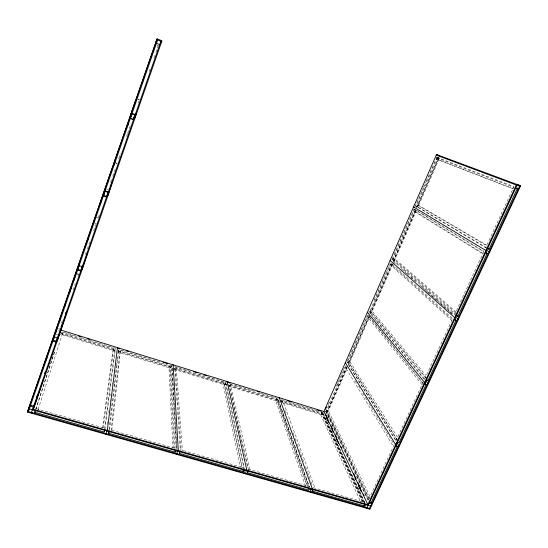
<?xml version="1.0" encoding="UTF-8"?>
<svg xmlns="http://www.w3.org/2000/svg" width="548" height="548" viewBox="0 0 548 548"><rect width="100%" height="100%" fill="white"/><g stroke="black" fill="none" stroke-linecap="round" stroke-linejoin="round"><path stroke-width="0.41" stroke-dasharray="2.74 2.06" d="M111.833 430.228L120.505 350.453L119.731 352.549L111.141 430.276M118.8 349.932L118.026 352.022L170.592 368.242L171.387 366.187L118.8 349.932L109.669 429.611L176.12 448.565L171.346 365.509L168.12 364.509M108.997 429.666L114.299 384.093M114.395 383.251L114.984 378.189M115.08 377.339L116.361 366.372M116.457 365.523L117.046 360.461M117.142 359.618L117.436 357.084M117.834 353.713L118.875 349.275M107.278 424.214L107.593 421.679M108.73 412.391L108.936 410.699M110.079 401.403L110.285 399.711M110.806 395.485L111.011 393.8M112.148 384.504L112.354 382.812M104.86 429.673L115.47 348.22L112.23 347.22M104.695 428.44L114.703 350.316L115.47 348.22M103.175 427.762L113.676 348.343L112.909 350.446L102.544 427.83M38.155 409.472L62.794 332.609L62.04 334.746M35.778 409.26L54.985 350.432M35.716 409.63L55.122 350.172M77.939 276.213L78.741 273.801M58.759 331.184L59.985 327.581M61.506 323.176L62.342 320.779M73.09 289.981L75.316 283.583M85.44 254.484L86.276 252.087M87.365 249.011L89.742 242.154M93.646 230.961L96.708 222.159M98.339 217.515L99.455 214.302M110.669 182.135L111.785 178.922M112.724 176.216L115.087 169.394M119.005 158.153L120.676 153.365M126.574 136.466L127.41 134.048M127.691 133.239L130.965 123.821M138.199 103.058L138.754 101.462M149.172 71.569L150.015 69.144M153.961 57.835L154.803 55.41M155.872 52.396L158.18 45.717M37.607 411.247L38.305 409.253M171.346 365.509L170.558 367.557L174.976 448.524M181.594 452.23L182.347 450.346L176.34 367.722L175.545 369.77L181.162 450.319M207.699 376.757L225.434 382.251L224.625 384.251L242.483 467.91M225.865 384.538L226.064 384.038L244.408 468.211M243.271 469.787L244.045 467.944L180.271 449.75M260.882 393.217L277.822 398.458L276.993 400.424L307.38 486.535M174.613 368.146L278.274 400.17L278.069 400.656L308.414 485.96M281.891 402.581L282.72 400.622L315.038 488.2M321.943 412.206L321.381 413.487L362.475 502.379M321.731 414.233L322.573 412.302M281.761 401.746L281.179 400.143L322.923 413.048L322.073 414.98L280.343 402.109M328.156 404.76L329.184 402.417M336.362 386.045L337.39 383.703M337.726 382.929L344.904 366.55M347.24 361.235L367.338 315.388M374.126 299.907L390.101 263.458M413.925 209.124L483.706 251.806L454.532 314.662L391.834 259.512L413.925 209.124L415.994 209.911L393.882 260.259L455.792 314.436M486.528 248.265L415.357 205.856L423.138 188.101M423.474 187.327L425.844 181.922M426.186 181.155L436.674 157.221M345.994 365.653L325.779 411.74L327.786 412.363L347.329 367.872M437.304 157.461L415.925 206.192L418.001 206.993L439.393 158.304L437.304 157.461L513.99 186.567L485.603 247.717M326.224 412.802L347.179 365.057M368.571 316.319L347.857 363.509L396.266 440.763M376.414 321.107L369.927 313.223L392.334 262.163M415.453 209.487L392.676 261.389L397.026 264.965M416.138 207.939L438.537 156.892M368.605 499.509L326.937 412.473L346.658 367.55L345.336 367.139L393.348 446.476M348.364 363.673L369.078 316.491M392.169 263.896L370.434 313.401L369.927 313.223M393.19 261.574L415.631 210.459M416.994 207.363L439.044 157.132M347.268 366.434L327.423 411.617L325.423 410.993M397.026 439.619L348.918 362.673L369.715 315.312M425.529 377.901L371.058 312.244L392.498 263.424M486.706 247.819L417.425 206.651L438.756 158.064M422.015 384.717L367.455 316.71L369.496 317.408L349.323 363.324L347.302 362.666L368.133 315.175L370.167 315.874M393.012 263.883L371.523 312.798L369.482 312.093L390.95 263.136L408.781 279.144M416.562 210.261L394.402 260.711L392.347 259.964L414.494 209.466L416.562 210.261L484.09 251.45M308.497 488.35L309.291 486.555L277.822 398.458M363.804 504.098L364.619 502.338L313.127 487.651M394.19 444.654L368.174 500.701L325.074 410.253L327.067 410.877L369.174 498.358M395.882 441.01L422.892 382.826L399.266 353.645M424.645 379.045L452.703 318.594L409.418 279.72M36.052 408.609L105.339 428.378M248.032 469.081L309.291 486.555M57.074 328.464L58.643 328.951M326.937 412.473L326.437 412.322L368.366 500.105M63.664 332.191L75.802 335.945M81.474 337.698L86.331 339.205M90.379 340.459L111.422 346.966M121.3 350.021L124.526 351.021M130.177 352.768L162.468 362.762M174.641 366.53L177.867 367.53M178.675 367.776L186.738 370.27M187.539 370.523L190.766 371.517M198.828 374.017L203.664 375.51M229.434 383.484L246.367 388.724M247.175 388.977L253.628 390.971M281.727 399.663L286.631 401.184M291.529 402.698L316.854 410.534M61.034 332.067L115.388 348.871L114.621 350.973L60.28 334.205M60.561 332.903L115.676 349.932M118.101 350.686L172.161 367.386M279.898 400.67L325.382 414.72M61.184 333.691L115.484 350.453M117.909 351.206L228.311 385.292M228.619 385.484L279.692 401.157M280.501 401.41L323.923 414.815M173.894 369.263L224.776 384.963L225.591 382.949L174.689 367.215L180.347 450.84M227.975 385.95L277.247 401.15L278.083 399.184L228.783 383.943L247.847 468.245M56.136 334.225L57.67 334.698M398.595 439.763L396.731 439.188L347.959 361.166L349.98 361.831L397.855 437.784M76.22 273.37L77.802 273.89M348.918 362.673L346.898 362.016L396.101 441.298M76.049 273.877L78.426 274.658M422.892 382.826L424.145 383.244M427.413 377.771L425.529 377.147L370.153 310.552L372.195 311.264L425.851 375.366M93.859 222.639L96.263 223.468M95.784 217.104L98.181 217.933M371.058 312.244L369.023 311.538L424.584 379.141M106.702 188.923L108.271 189.478M115.977 162.934L117.197 163.379M115.895 163.201L117.108 163.64M117.752 157.872L118.964 158.317M391.834 259.512L393.882 260.259M436.605 157.851L514.099 187.443M138.137 99.284L139.363 99.757M415.357 205.856L417.425 206.651M138.096 99.4L139.329 99.873M513.003 188.69L436.564 159.146L513.209 188.807M156.913 45.306L158.454 46.011M436.496 157.824L437.886 158.386M486.919 245.353L418.72 205.356L416.644 204.555L486.555 245.668M483.151 253.477L415.85 211.898L413.774 211.103L482.754 253.847M456.059 311.922L395.101 259.129L393.039 258.375L455.443 312.689M401.506 268.924L407.904 274.569M410.459 276.829L417.501 283.049M420.056 285.309L436.694 299.996M437.331 300.564L446.284 308.469M446.928 309.038L453.963 315.251M407.363 274.377L408.637 275.507M411.192 277.761L412.473 278.891M422.049 287.364L423.323 288.495M425.878 290.748L427.159 291.879M427.796 292.447L430.988 295.269M431.625 295.831L434.817 298.653M435.455 299.222L437.373 300.914M439.928 303.174L445.675 308.25M448.23 310.511L449.504 311.641M450.141 312.202L453.333 315.031M451.799 319.162L392.313 265.465L390.258 264.718L451.792 320.553M376.949 321.765L424.495 379.593M369.201 316.497L371.352 319.155M371.887 319.813L378.867 328.437M379.401 329.101L381.018 331.095M381.552 331.752L383.696 334.41M384.237 335.075L386.381 337.726M386.922 338.39L398.732 352.981M369.496 317.408L422.926 383.559M355.275 380.874L357.043 383.771M358.481 386.018L359.81 388.203M362.797 393.197L367.372 400.595M368.982 403.342L374.736 412.767M376.503 415.665L394.053 444.318M369.975 496.591L328.423 410.911L326.416 410.288L368.989 498.94M322.923 413.048L364.989 503.133M323.382 414.103L364.927 503.085M363.954 502.132L322.882 413.952L322.676 414.432L363.324 501.941M362.762 501.81L321.409 412.582L320.566 414.514L360.262 501.064M284.987 410.575L285.864 412.987M293.194 433.057L294.071 435.468M295.249 438.681L296.126 441.085M297.297 444.298L298.181 446.709M299.352 449.915L303.75 461.957M305.503 466.78L307.264 471.595M307.558 472.397L308.73 475.609M309.024 476.411L310.785 481.226M311.072 482.028L312.538 486.049M278.274 400.17L309.25 486.973M307.373 486.008L276.528 398.704L275.699 400.67L305.469 485.987M250.025 469.65L230.379 384.436L229.564 386.436L248.422 469.609M225.434 382.251L244.148 468.821M242.045 467.375L223.988 382.456L223.173 384.463L240.49 467.321M172.216 368.235L172.62 375.017M172.819 378.408L173.326 386.888M173.38 387.737L173.983 397.91M174.038 398.759L177.073 449.627M171.969 367.893L176.771 449.408M174.038 447.976L169.729 365.68L168.942 367.735L172.908 447.935"/><path stroke-width="0.82" d="M175.929 450.285L175.175 452.182L108.579 433.256L109.189 430.906M117.443 347.576L107.25 431.105M106.696 430.331L106.038 434.359M136.37 112.977L135.089 117.813L134.287 117.512L135.178 114.299M135.144 113.888L133.513 119.669L130.321 118.464L131.952 113.559M133.685 118.532L134.383 116.066M112.244 181.737L107.99 195.451L107.203 195.17L108.216 191.951M108.271 192.033L108.134 192.458L104.976 191.341L105.12 190.916L107.483 191.752M108.209 191.745L106.545 197.006L103.394 195.896L105.175 190.67M87.557 252.744L82.049 269.787L81.268 269.527M82.597 265.472L80.72 271.055L77.617 270.034L79.261 265.273M34.976 411.699L34.449 413.322L35.38 410.651M82.453 266.061L82.241 266.698L79.131 265.67M82.029 266.938L82.556 265.328M67.315 310.278L57.191 341.014L56.423 340.781M57.602 337.13L55.971 342.021L52.909 341.089L54.458 336.609M61.102 326.594L61.746 324.868M65.383 314.018L65.918 312.408M131.863 113.929L131.075 116.292L130.273 115.991L135.698 100.291L136.308 100.524M33.346 409.335L42.819 380.908M33.832 405.493L33.291 407.109L30.256 406.246M36.538 397.416L37.086 395.8M44.532 373.599L45.073 371.982M113.566 166.065L114.929 162.064L114.073 164.489M73.548 281.151L74.932 277.11M46.148 360.118L46.984 357.714M55.423 333.266L56.252 330.862M367.571 505.201L516.702 184.231L520.6 185.813L369.921 509.188L27.4 412.055L157.091 38.812L161.968 40.785L33.113 410.007M27.4 412.055L157.091 38.812M59.787 320.649L60.691 318.052M64.787 306.264L65.623 303.866M69.158 293.694L71.096 288.104M77.891 268.568L78.727 266.17M87.242 241.675L88.632 237.668M100.359 203.945L101.195 201.527M127.218 126.684L128.061 124.259M28.393 411.603L157.619 39.97M31.421 412.466L160.865 41.285M31.948 413.343L32.181 412.678M104.373 430.968L104.86 429.673M104.963 430.077L104.236 432.023L34.784 412.295M108.579 433.256L109.305 431.317M172.956 365.345L173.147 364.831L178.333 451.34M177.073 454.498L177.12 450.477M179.771 451.011L179.34 453.36L243.25 471.52L244.031 469.677M179.34 453.36L180.093 451.47M245.237 473.828L244.771 469.883M246.538 470.753L246.799 470.136L227.078 381.538M247.518 470.307L246.997 471.533L247.251 472.657L308.634 490.097L309.435 488.295M247.251 472.657L248.025 470.814M279.103 398.211L279.309 397.718L312.305 488.795L312.038 489.391M323.724 412.028L436.509 154.536L520.6 185.813M325.457 409.377L326.478 407.048M310.702 492.399L310.969 491.796L309.826 488.583M312.593 488.843L312.065 490.042L312.476 491.186L364.071 505.845L364.886 504.085M312.476 491.186L313.278 489.391M365.708 504.667L364.619 507.016L363.899 505.475M366.201 508.133L366.475 507.551M367.098 507.722L517.017 185.21M395.786 443.969L397.314 446.449L371.202 502.564L369.345 502.037M424.145 383.244L425.406 383.655L426.125 384.545L399.013 442.805L397.142 442.229M426.002 380.127L427.892 380.75L456.066 320.217L455.244 319.491M455.984 315.607L457.895 316.278L487.186 253.34L486.268 252.779M487.165 248.511L489.097 249.244L517.6 187.998M369.297 509.01L519.62 186.258M160.66 42.573L161.681 41.614L156.803 39.641L155.933 42.045L156.557 42.292M27.633 411.39L369.571 508.428M30.606 405.232L33.627 406.095M369.284 503.023L371.763 503.728L371.023 502.194M28.797 408.041L29.558 408.253M32.592 409.116L368.462 504.79M370.941 505.496L371.558 505.667M29.325 408.924L370.667 506.078M52.574 339.602L53.348 339.835M396.3 444.894L395.677 444.702L345.336 362.687M399.43 445.853L398.807 445.661L396.999 442.757M53.197 340.246L56.252 341.178M395.444 445.88L397.314 446.449M54.362 336.904L57.43 337.849M56.355 328.649L56.937 328.834M60.677 329.992L323.937 411.548L367.838 504.612M78.33 336.047L80.762 336.801M87.248 338.808L89.68 339.561M117.251 348.096L119.676 348.85M126.129 350.843L128.554 351.597M163.263 362.344L167.304 363.591M193.376 371.667L197.465 372.935M204 374.955L206.452 375.716M226.879 382.038L229.324 382.799M257.074 391.388L259.519 392.149M287.221 400.725L291.276 401.979M317.237 410.02L321.292 411.274M77.371 268.246L78.152 268.499M425.214 382.703L424.577 382.497L367.386 312.346L367.893 312.524M428.372 383.744L425.577 380.908M77.837 269.383L80.94 270.404M424.234 383.922L426.125 384.545M94.722 218.227L95.318 218.433M454.155 319.546L456.066 320.217M103.243 193.78L104.038 194.054M455.251 318.08L390.114 260.458L390.628 260.643M458.443 319.203L455.888 317.285M103.545 195.451L106.689 196.561M114.868 160.242L115.47 160.468M436.263 155.098L520.271 186.519M486.494 250.874L413.555 206.945L414.069 207.144M489.713 252.094L486.151 250.094M130.39 118.252L133.575 119.457M485.261 252.607L487.186 253.34M132.835 113.813L135.226 114.724M131.972 113.71L135.171 114.922M436.509 154.536L439.633 155.796M156.461 43.285L159.715 44.593M515.695 188.053L518.298 189.101M488.172 248.689L489.097 249.244M457.073 315.559L457.895 316.278M427.159 379.874L427.892 380.75M325.533 414.007L328.074 419.391M330.985 425.549L332.444 428.625M335.355 434.783L336.808 437.859M340.808 446.319L341.541 447.86M353.542 473.246L356.09 478.63M357.913 482.48L360.454 487.864M363.365 494.015L364.098 495.556M326.266 417.418L328.8 422.809M331.698 428.968L333.15 432.05M336.047 438.208L338.582 443.599M354.885 478.246L355.611 479.788M358.508 485.946L361.043 491.337M243.011 470.403L243.25 471.52M175.113 451.086L175.175 452.182"/></g></svg>
